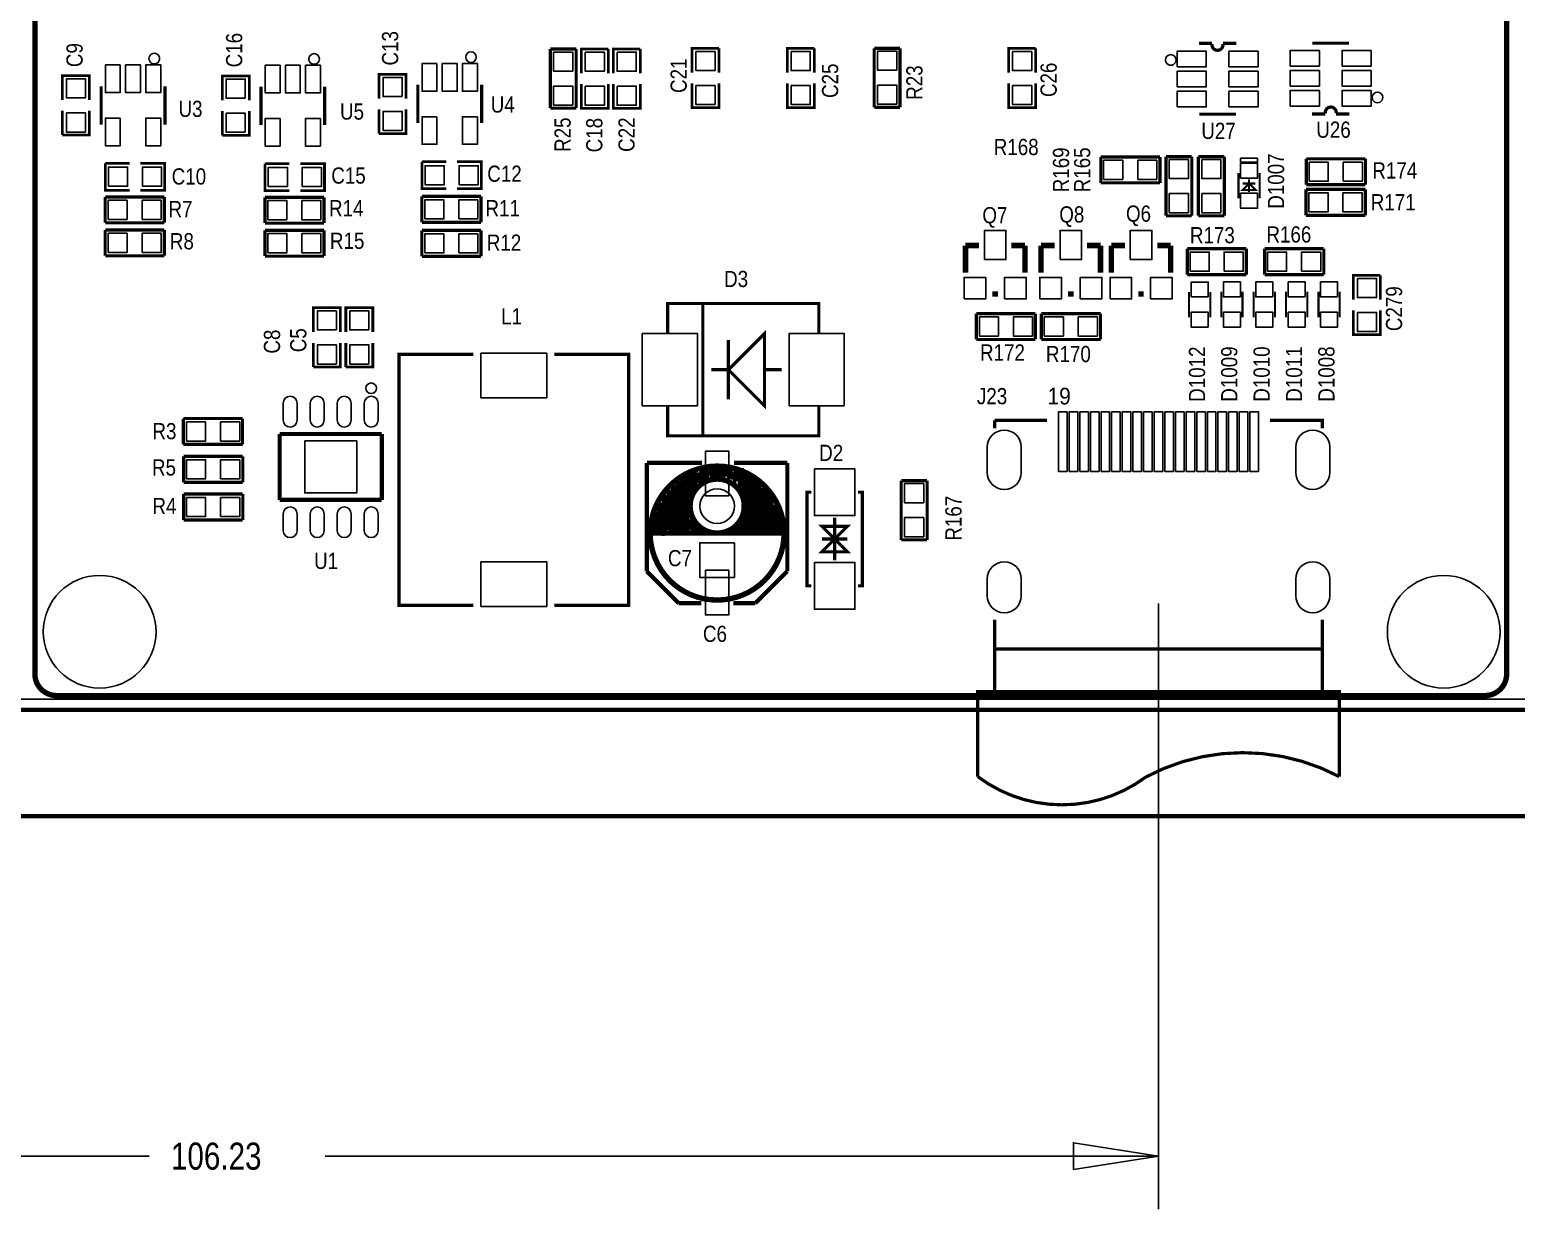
# Model space of a CAD drawing. Extents: x -25 to 204, y -24 to 158.
# Drawn here: x 53.2 to 123.1, y -23.5 to 32 of the extents above; entities that cross this region are included whole.
import ezdxf
from ezdxf.enums import TextEntityAlignment as Align

# ---------------------------------------------------------------- set-up
doc = ezdxf.new("R2010")
doc.units = 0
for name, color, linetype in [('BG_DESIGN_OUTLINE', 85, 'CONTINUOUS'), ('BG_DIMENSION', 2, 'CONTINUOUS'), ('BG_OUTLINE', 3, 'CONTINUOUS'), ('BG_SILKSCREEN_TOP', 7, 'CONTINUOUS'), ('PG_SILKSCREEN_TOP', 254, 'CONTINUOUS'), ('PIN_SOLDERMASK_TOP', 92, 'CONTINUOUS'), ('RD_SILKSCREEN_TOP', 7, 'CONTINUOUS'), ('RKI_ALL', 43, 'CONTINUOUS')]:
    doc.layers.add(name, color=color, linetype=linetype)

msp = doc.modelspace()

# ---------------------------------------------------------------- linework, layer by layer
at = {"layer": 'BG_DESIGN_OUTLINE'}
msp.add_lwpolyline([(0.007595, 117.940607), (0.007595, 2.004593, 0.414214), (2.039595, -0.027407), (173.975497, -0.027407, 0.414218), (176.007497, 2.004593), (176.007497, 117.940607, 0.414214), (173.975497, 119.972607), (2.039595, 119.972607, 0.414209)], format="xyb", close=True, dxfattribs=at)
at = {"layer": 'BG_DIMENSION'}
for points in [[(106.237989, 4.977105), (106.237989, -23.511205)], [(102.237997, -21.635999), (106.237989, -21.011109), (102.237997, -20.386192), (102.237997, -21.635999)], [(58.774889, -21.011109), (0.005994, -21.011109)], [(67.055289, -21.011109), (106.237989, -21.011109)]]:
    msp.add_lwpolyline(points, dxfattribs=at)
at = {"layer": 'BG_OUTLINE', "const_width": 0.2032}
for points in [[(0.007595, 117.940607), (0.007595, 2.004593, 0.414214), (2.039595, -0.027407), (173.975497, -0.027407, 0.414218), (176.007497, 2.004593), (176.007497, 117.940607, 0.414214), (173.975497, 119.972607), (2.039595, 119.972607, 0.414209), (0.007595, 117.940607)], [(176.007497, -1.527404), (176.007497, -4.011397, -0.414214), (174.991497, -5.027397), (1.023595, -5.027397, -0.414214), (0.007595, -4.011397), (0.007595, -1.527404)]]:
    msp.add_lwpolyline(points, format="xyb", dxfattribs=at)
at = {"layer": 'BG_SILKSCREEN_TOP', "const_width": 0.254}
msp.add_lwpolyline([(121.607605, 118.898899, -0.370521), (122.607603, 117.898901), (122.607603, 1.664995, -0.414214), (121.591603, 0.648995), (54.423589, 0.648995, -0.414223), (53.407589, 1.664995), (53.407589, 76.696087)], format="xyb", dxfattribs=at)
msp.add_lwpolyline([(53.407589, 9.538995), (53.407589, 2.680995)], dxfattribs=at)
at = {"layer": 'PG_SILKSCREEN_TOP'}
for points in [[(59.272703, 30.606594, 1), (58.772734, 30.606602, 1)], [(66.785592, 30.591582, 1), (66.285622, 30.591591, 1)], [(74.162996, 30.67558, 1), (73.663027, 30.675589, 1)], [(107.063997, 30.545405, 1), (106.564015, 30.545409, 1)], [(116.785593, 28.780892, 1), (116.285628, 28.780889, 1)], [(69.467578, 15.102586, 1), (68.967612, 15.102601, 1)]]:
    msp.add_lwpolyline(points, format="xyb", close=True, dxfattribs=at)
for points, const_width in [([(77.638707, 28.276804), (77.638707, 31.058104)], 0.1524), ([(77.638707, 31.058104), (78.857907, 31.058104)], 0.1524), ([(78.857907, 31.058104), (78.857907, 28.276804)], 0.1524), ([(79.102712, 29.915104), (79.102712, 31.058104), (80.372712, 31.058104)], 0.127), ([(80.372712, 31.058104), (80.372712, 29.915104)], 0.127), ([(80.598797, 29.915104), (80.598797, 31.058104), (81.868797, 31.058104)], 0.127), ([(81.868797, 31.058104), (81.868797, 29.915104)], 0.127), ([(84.302295, 29.944593), (84.302295, 31.087593), (85.572295, 31.087593)], 0.127), ([(85.572295, 31.087593), (85.572295, 29.944593)], 0.127), ([(88.780595, 29.944593), (88.780595, 31.087593), (90.050595, 31.087593)], 0.127), ([(90.050595, 31.087593), (90.050595, 29.944593)], 0.127), ([(92.869995, 28.312897), (92.869995, 31.094197)], 0.1524), ([(92.869995, 31.094197), (94.089195, 31.094197)], 0.1524), ([(94.089195, 31.094197), (94.089195, 28.312897)], 0.1524), ([(99.194595, 29.944593), (99.194595, 31.087593), (100.464595, 31.087593)], 0.127), ([(100.464595, 31.087593), (100.464595, 29.944593)], 0.127), ([(108.137706, 31.321807), (108.760006, 31.321807)], 0.1524), ([(109.268006, 31.321807), (109.890306, 31.321807)], 0.1524), ([(115.199211, 31.331891), (113.472011, 31.331891)], 0.1524), ([(54.70271, 28.658795), (54.70271, 29.801795), (55.97271, 29.801795), (55.97271, 28.658795)], 0.127), ([(56.522722, 27.5066), (56.522722, 29.306596)], 0.150012), ([(59.522716, 29.306596), (59.522716, 27.5066)], 0.150012), ([(62.215497, 28.643809), (62.215497, 29.786809), (63.485497, 29.786809), (63.485497, 28.643809)], 0.127), ([(64.03561, 27.491588), (64.03561, 29.291585)], 0.150012), ([(67.035604, 29.291585), (67.035604, 27.491588)], 0.150012), ([(69.593003, 28.727908), (69.593003, 29.870908), (70.863003, 29.870908), (70.863003, 28.727908)], 0.127), ([(71.413014, 27.575586), (71.413014, 29.375583)], 0.150012), ([(74.413008, 29.375583), (74.413008, 27.575586)], 0.150012), ([(80.372712, 29.407104), (80.372712, 28.264104), (79.102712, 28.264104), (79.102712, 29.407104)], 0.127), ([(81.868797, 29.407104), (81.868797, 28.264104), (80.598797, 28.264104), (80.598797, 29.407104)], 0.127), ([(85.572295, 29.436593), (85.572295, 28.293593), (84.302295, 28.293593), (84.302295, 29.436593)], 0.127), ([(90.050595, 29.436593), (90.050595, 28.293593), (88.780595, 28.293593), (88.780595, 29.436593)], 0.127), ([(100.464595, 29.436593), (100.464595, 28.293593), (99.194595, 28.293593), (99.194595, 29.436593)], 0.127), ([(55.97271, 28.150795), (55.97271, 27.007795), (54.70271, 27.007795)], 0.127), ([(54.70271, 27.007795), (54.70271, 28.150795)], 0.127), ([(63.485497, 28.135809), (63.485497, 26.992809), (62.215497, 26.992809)], 0.127), ([(62.215497, 26.992809), (62.215497, 28.135809)], 0.127), ([(70.863003, 28.219908), (70.863003, 27.076908), (69.593003, 27.076908)], 0.127), ([(69.593003, 27.076908), (69.593003, 28.219908)], 0.127), ([(78.857907, 28.276804), (77.638707, 28.276804)], 0.1524), ([(94.089195, 28.312897), (92.869995, 28.312897)], 0.1524), ([(108.150406, 27.994407), (109.877606, 27.994407)], 0.1524), ([(114.081611, 28.004491), (113.459311, 28.004491)], 0.1524), ([(115.211911, 28.004491), (114.589611, 28.004491)], 0.1524), ([(103.525295, 25.982193), (106.306595, 25.982193)], 0.1524), ([(103.525295, 24.762993), (103.525295, 25.982193)], 0.1524), ([(106.306595, 25.982193), (106.306595, 24.762993)], 0.1524), ([(106.585995, 23.213593), (106.585995, 25.994893)], 0.1524), ([(106.585995, 25.994893), (107.805195, 25.994893)], 0.1524), ([(107.805195, 25.994893), (107.805195, 23.213593)], 0.1524), ([(108.109995, 23.213593), (108.109995, 25.994893)], 0.1524), ([(108.109995, 25.994893), (109.329195, 25.994893)], 0.1524), ([(109.329195, 25.994893), (109.329195, 23.213593)], 0.1524), ([(113.188699, 25.894309), (115.969999, 25.894309)], 0.1524), ([(113.188699, 24.675109), (113.188699, 25.894309)], 0.1524), ([(115.969999, 25.894309), (115.969999, 24.675109)], 0.1524), ([(57.861708, 24.416309), (56.718708, 24.416309), (56.718708, 25.686309)], 0.127), ([(56.718708, 25.686309), (57.861708, 25.686309)], 0.127), ([(58.369708, 25.686309), (59.512708, 25.686309), (59.512708, 24.416309), (58.369708, 24.416309)], 0.127), ([(65.374495, 24.401297), (64.231495, 24.401297), (64.231495, 25.671297)], 0.127), ([(64.231495, 25.671297), (65.374495, 25.671297)], 0.127), ([(65.882495, 25.671297), (67.025495, 25.671297), (67.025495, 24.401297), (65.882495, 24.401297)], 0.127), ([(72.752001, 24.485295), (71.609001, 24.485295), (71.609001, 25.755295)], 0.127), ([(71.609001, 25.755295), (72.752001, 25.755295)], 0.127), ([(73.260001, 25.755295), (74.403001, 25.755295), (74.403001, 24.485295), (73.260001, 24.485295)], 0.127), ([(109.997596, 25.230582), (109.997596, 24.030584)], 0.1), ([(110.997594, 25.230582), (110.997594, 24.030584)], 0.1), ([(106.306595, 24.762993), (103.525295, 24.762993)], 0.1524), ([(110.797594, 24.430584), (110.497595, 24.730583), (110.197595, 24.430584), (110.797594, 24.430584)], 0.1), ([(110.797594, 24.730583), (110.197595, 24.730583)], 0.1), ([(110.497595, 24.930583), (110.497595, 24.330584)], 0.1), ([(113.177295, 24.458193), (115.958595, 24.458193)], 0.1524), ([(113.177295, 23.238993), (113.177295, 24.458193)], 0.1524), ([(115.969999, 24.675109), (113.188699, 24.675109)], 0.1524), ([(115.958595, 24.458193), (115.958595, 23.238993)], 0.1524), ([(56.712104, 24.102593), (59.493404, 24.102593)], 0.1524), ([(56.712104, 22.883393), (56.712104, 24.102593)], 0.1524), ([(59.493404, 24.102593), (59.493404, 22.883393)], 0.1524), ([(64.224891, 24.087607), (67.006191, 24.087607)], 0.1524), ([(64.224891, 22.868407), (64.224891, 24.087607)], 0.1524), ([(67.006191, 24.087607), (67.006191, 22.868407)], 0.1524), ([(71.602295, 24.124209), (74.383595, 24.124209)], 0.1524), ([(71.602295, 22.905009), (71.602295, 24.124209)], 0.1524), ([(74.383595, 24.124209), (74.383595, 22.905009)], 0.1524), ([(107.805195, 23.213593), (106.585995, 23.213593)], 0.1524), ([(109.329195, 23.213593), (108.109995, 23.213593)], 0.1524), ([(115.958595, 23.238993), (113.177295, 23.238993)], 0.1524), ([(59.493404, 22.883393), (56.712104, 22.883393)], 0.1524), ([(56.712104, 22.550399), (59.493404, 22.550399)], 0.1524), ([(56.712104, 21.331199), (56.712104, 22.550399)], 0.1524), ([(59.493404, 22.550399), (59.493404, 21.331199)], 0.1524), ([(67.006191, 22.868407), (64.224891, 22.868407)], 0.1524), ([(64.224891, 22.535388), (67.006191, 22.535388)], 0.1524), ([(64.224891, 21.316188), (64.224891, 22.535388)], 0.1524), ([(67.006191, 22.535388), (67.006191, 21.316188)], 0.1524), ([(74.383595, 22.905009), (71.602295, 22.905009)], 0.1524), ([(71.602295, 22.524695), (74.383595, 22.524695)], 0.1524), ([(71.602295, 21.305495), (71.602295, 22.524695)], 0.1524), ([(74.383595, 22.524695), (74.383595, 21.305495)], 0.1524), ([(97.797595, 21.816593), (97.162595, 21.816593)], 0.254), ([(97.162595, 21.816593), (97.162595, 20.546593)], 0.254), ([(99.321595, 21.816593), (99.956595, 21.816593)], 0.254), ([(99.956595, 21.816593), (99.956595, 20.546593)], 0.254), ([(101.353595, 21.816593), (100.718595, 21.816593)], 0.254), ([(100.718595, 21.816593), (100.718595, 20.546593)], 0.254), ([(102.877595, 21.816593), (103.512595, 21.816593)], 0.254), ([(103.512595, 21.816593), (103.512595, 20.546593)], 0.254), ([(104.655595, 21.816593), (104.020595, 21.816593)], 0.254), ([(104.020595, 21.816593), (104.020595, 20.546593)], 0.254), ([(106.179595, 21.816593), (106.814595, 21.816593)], 0.254), ([(106.814595, 21.816593), (106.814595, 20.546593)], 0.254), ([(107.589295, 21.664193), (110.370595, 21.664193)], 0.1524), ([(107.589295, 20.444993), (107.589295, 21.664193)], 0.1524), ([(110.370595, 21.664193), (110.370595, 20.444993)], 0.1524), ([(111.230207, 21.664193), (114.011507, 21.664193)], 0.1524), ([(111.230207, 20.444993), (111.230207, 21.664193)], 0.1524), ([(114.011507, 21.664193), (114.011507, 20.444993)], 0.1524), ([(59.493404, 21.331199), (56.712104, 21.331199)], 0.1524), ([(67.006191, 21.316188), (64.224891, 21.316188)], 0.1524), ([(74.383595, 21.305495), (71.602295, 21.305495)], 0.1524), ([(110.370595, 20.444993), (107.589295, 20.444993)], 0.1524), ([(114.011507, 20.444993), (111.230207, 20.444993)], 0.1524), ([(115.403909, 19.274993), (115.403909, 20.417993), (116.673909, 20.417993)], 0.127), ([(116.673909, 20.417993), (116.673909, 19.274993)], 0.127), ([(98.432595, 19.530593), (98.686595, 19.530593)], 0.254), ([(101.988595, 19.530593), (102.242595, 19.530593)], 0.254), ([(105.290595, 19.530593), (105.544595, 19.530593)], 0.254), ([(107.675604, 18.436184), (107.675604, 19.636181)], 0.1), ([(108.675602, 18.436184), (108.675602, 19.636181)], 0.1), ([(109.18891, 18.440984), (109.18891, 19.640982)], 0.1), ([(110.188908, 18.440984), (110.188908, 19.640982)], 0.1), ([(110.71291, 18.440984), (110.71291, 19.640982)], 0.1), ([(111.712908, 18.440984), (111.712908, 19.640982)], 0.1), ([(112.23691, 18.440984), (112.23691, 19.640982)], 0.1), ([(113.236908, 18.440984), (113.236908, 19.640982)], 0.1), ([(113.76091, 18.440984), (113.76091, 19.640982)], 0.1), ([(114.760908, 18.440984), (114.760908, 19.640982)], 0.1), ([(66.503601, 17.747005), (66.503601, 18.890005), (67.773601, 18.890005), (67.773601, 17.747005)], 0.127), ([(68.027601, 17.747005), (68.027601, 18.890005), (69.297601, 18.890005), (69.297601, 17.747005)], 0.127), ([(83.160591, 17.691811), (83.160591, 19.086601), (90.270609, 19.086601), (90.270609, 17.713909)], 0.150012), ([(84.815604, 19.076594), (84.815604, 12.876606)], 0.150012), ([(97.670595, 17.396993), (97.670595, 18.616193)], 0.1524), ([(97.670595, 18.616193), (100.451895, 18.616193)], 0.1524), ([(100.451895, 18.616193), (100.451895, 17.396993)], 0.1524), ([(100.731295, 18.616193), (103.512595, 18.616193)], 0.1524), ([(100.731295, 17.396993), (100.731295, 18.616193)], 0.1524), ([(103.512595, 18.616193), (103.512595, 17.396993)], 0.1524), ([(116.673909, 18.766993), (116.673909, 17.623993), (115.403909, 17.623993), (115.403909, 18.766993)], 0.127), ([(87.715598, 14.276603), (86.015601, 15.9766), (87.715598, 17.676597), (87.715598, 14.276603)], 0.150012), ([(67.773601, 17.239005), (67.773601, 16.096005), (66.503601, 16.096005)], 0.127), ([(66.503601, 16.096005), (66.503601, 17.239005)], 0.127), ([(69.297601, 17.239005), (69.297601, 16.096005), (68.027601, 16.096005)], 0.127), ([(68.027601, 16.096005), (68.027601, 17.239005)], 0.127), ([(86.015601, 17.376597), (86.015601, 15.9766), (85.215603, 15.9766)], 0.150012), ([(100.451895, 17.396993), (97.670595, 17.396993)], 0.1524), ([(103.512595, 17.396993), (100.731295, 17.396993)], 0.1524), ([(74.027513, 16.695293), (70.52752, 16.695293), (70.52752, 4.895317), (74.027513, 4.895317)], 0.150012), ([(77.827505, 16.695293), (81.327498, 16.695293), (81.327498, 4.895317), (77.827505, 4.895317)], 0.150012), ([(86.015601, 14.576603), (86.015601, 15.9766)], 0.150012), ([(87.715598, 15.9766), (88.515596, 15.9766)], 0.150012), ([(83.160591, 14.261389), (83.160591, 12.866599), (90.270609, 12.866599), (90.270609, 14.239291)], 0.150012), ([(60.389999, 12.461011), (60.389999, 13.680211)], 0.1524), ([(60.389999, 13.680211), (63.171299, 13.680211)], 0.1524), ([(63.171299, 13.680211), (63.171299, 12.461011)], 0.1524), ([(98.535185, 13.594309), (100.988089, 13.594309)], 0.1524), ([(98.535185, 13.216585), (98.535185, 13.594309)], 0.1524), ([(111.48789, 13.594309), (113.940793, 13.594309), (113.940793, 13.216585)], 0.1524), ([(69.71759, 12.952501), (64.917599, 12.952501)], 0.199898), ([(64.917599, 12.952501), (64.917599, 9.852685)], 0.199898), ([(69.71759, 9.852685), (69.71759, 12.952501)], 0.199898), ([(63.171299, 12.461011), (60.389999, 12.461011)], 0.1524), ([(60.402699, 11.902211), (63.183999, 11.902211)], 0.1524), ([(60.402699, 10.683011), (60.402699, 11.902211)], 0.1524), ([(63.183999, 11.902211), (63.183999, 10.683011)], 0.1524), ([(82.184697, 11.59129), (82.184697, 6.491199)], 0.199898), ([(84.773491, 11.59129), (82.184697, 11.59129)], 0.199898), ([(84.306689, 10.185298), (84.276692, 10.185298), (84.276692, 11.105286)], 0.254), ([(84.552688, 10.522306), (84.527695, 10.522306), (84.527695, 11.145291)], 0.254), ([(84.7947, 10.663301), (84.769681, 10.663301), (84.769681, 11.241303)], 0.254), ([(84.99569, 10.768305), (84.99569, 11.271301)], 0.254), ([(85.154694, 10.841304), (85.234678, 10.841304), (85.234678, 11.331296)], 0.254), ([(85.874682, 10.821289), (85.8647, 10.821289), (85.8647, 11.311306)], 0.254), ([(86.084689, 10.711307), (86.074682, 10.711307), (86.074682, 11.281308)], 0.254), ([(86.234702, 10.671302), (86.264699, 10.671302), (86.264699, 11.201298)], 0.254), ([(88.784684, 11.59129), (86.272091, 11.59129)], 0.199898), ([(86.444684, 10.591292), (86.514686, 10.591292), (86.514686, 11.231296), (86.627691, 11.231296), (86.627691, 10.323297)], 0.254), ([(88.784684, 6.491199), (88.784684, 11.59129)], 0.199898), ([(63.183999, 10.683011), (60.402699, 10.683011)], 0.1524), ([(83.4247, 8.291297), (83.44469, 8.291297), (83.44469, 10.561295)], 0.254), ([(83.674687, 8.291297), (83.664679, 8.291297), (83.664679, 10.741304)], 0.254), ([(83.854696, 8.291297), (83.884694, 8.291297), (83.884694, 10.901299)], 0.254), ([(84.074686, 8.301304), (84.064678, 8.301304), (84.064678, 11.051286)], 0.254), ([(86.754691, 8.291297), (86.754691, 10.941304), (87.008691, 10.941304)], 0.254), ([(87.008691, 8.418297), (87.008691, 10.941304), (87.1347, 10.941304)], 0.254), ([(87.262691, 8.418297), (87.262691, 10.741304), (87.414684, 10.741304)], 0.254), ([(87.516691, 8.418297), (87.516691, 10.551287), (87.564697, 10.551287)], 0.254), ([(94.139995, 7.973593), (94.139995, 10.754893)], 0.1524), ([(94.139995, 10.754893), (95.359195, 10.754893)], 0.1524), ([(95.359195, 10.754893), (95.359195, 7.973593)], 0.1524), ([(60.402699, 10.124211), (63.183999, 10.124211)], 0.1524), ([(60.402699, 8.905011), (60.402699, 10.124211)], 0.1524), ([(63.183999, 10.124211), (63.183999, 8.905011)], 0.1524), ([(64.917599, 9.852685), (69.71759, 9.852685)], 0.199898), ([(82.784696, 8.321294), (82.784696, 9.721291)], 0.254), ([(83.024701, 8.281289), (83.004685, 8.281289), (83.004685, 10.091293)], 0.254), ([(83.2247, 8.311286), (83.234682, 8.311286), (83.234682, 10.331298)], 0.254), ([(87.770691, 8.291297), (87.770691, 10.351287), (87.824691, 10.351287)], 0.254), ([(88.024691, 8.311286), (88.024691, 10.141306)], 0.254), ([(89.910996, 10.212705), (89.710997, 10.212705), (89.710997, 5.812714), (89.910996, 5.812714)], 0.150012), ([(92.110992, 10.212705), (92.310991, 10.212705), (92.310991, 5.812714), (92.110992, 5.812714)], 0.150012), ([(82.354699, 8.291297), (82.584696, 8.291297), (82.584696, 9.291295)], 0.254), ([(88.22469, 8.291297), (88.274703, 8.291297), (88.274703, 9.621291)], 0.254), ([(88.434697, 9.061298), (88.274703, 9.061298), (88.274703, 8.291297), (88.434697, 8.291297), (88.434697, 9.061298)], 0.254), ([(91.010994, 9.012707), (91.010994, 7.012711)], 0.150012), ([(63.183999, 8.905011), (60.402699, 8.905011)], 0.1524), ([(82.354699, 8.291297), (88.634697, 8.291297)], 0.254), ([(84.241691, 8.324291), (84.246695, 8.324291), (84.246695, 8.943289)], 0.254), ([(84.468691, 8.418297), (84.468691, 8.799297)], 0.254), ([(84.595691, 8.418297), (84.595691, 8.545297)], 0.254), ([(86.246691, 8.291297), (86.246691, 8.545297)], 0.254), ([(86.500691, 8.291297), (86.500691, 8.799297)], 0.254), ([(91.010994, 8.012709), (90.410995, 8.612708), (91.610993, 8.612708), (91.010994, 8.012709), (91.610993, 7.412711), (90.410995, 7.412711), (91.010994, 8.012709)], 0.150012), ([(90.410995, 8.012709), (91.610993, 8.012709)], 0.150012), ([(95.359195, 7.973593), (94.139995, 7.973593)], 0.1524), ([(82.184697, 6.491199), (83.684593, 4.991303)], 0.199898), ([(87.284789, 4.991303), (88.784684, 6.491199)], 0.199898), ([(83.684593, 4.991303), (84.748091, 4.991303)], 0.199898), ([(86.246691, 4.991303), (87.284789, 4.991303)], 0.199898), ([(113.940793, 4.216603), (113.940793, 0.838886), (98.535185, 0.838886), (98.535185, 4.216603)], 0.1524), ([(98.535185, 0.838886), (98.535185, 2.838907), (113.940793, 2.838907), (113.940793, 0.838886)], 0.150012), ([(97.737981, -3.161106), (97.737981, 0.838886), (114.737998, 0.838886), (114.737998, -3.161106)], 0.150012)]:
    msp.add_lwpolyline(points, dxfattribs=dict(at, const_width=const_width))
for points, const_width in [([(108.760006, 31.296407, 0.467921), (109.008697, 30.998516, 0.455286), (109.268006, 31.296407), (109.262697, 31.303316)], 0.1524), ([(114.589611, 28.029891, 0.467921), (114.340919, 28.327782, 0.455286), (114.081611, 28.029891), (114.086919, 28.022982)], 0.1524), ([(88.634697, 8.291297, 1), (82.334684, 8.291297, 1), (88.634697, 8.291297)], 0.254), ([(85.484691, 8.291297, 1.00521), (85.484691, 10.831297), (85.484691, 11.371301), (85.654693, 11.371301), (85.654693, 10.881309)], 0.254), ([(85.484691, 10.831297, 1), (85.484691, 8.291297)], 0.254), ([(105.63799, -3.183407, -0.249814), (114.737998, -3.161106)], 0.150012), ([(97.737981, -3.161106, 0.33328), (105.63799, -3.183407)], 0.150012)]:
    msp.add_lwpolyline(points, format="xyb", dxfattribs=dict(at, const_width=const_width))
msp.add_lwpolyline([(110.897594, 25.930581), (110.097595, 25.930581), (110.097595, 25.730581), (110.897594, 25.730581)], close=True, dxfattribs=at)
at = {"layer": 'PIN_SOLDERMASK_TOP'}
for points in [[(78.698255, 30.011256), (77.798358, 30.011256), (77.798358, 30.911152), (78.698255, 30.911152)], [(79.287764, 30.911152), (80.18766, 30.911152), (80.18766, 30.011256), (79.287764, 30.011256)], [(80.783849, 30.911152), (81.683746, 30.911152), (81.683746, 30.011256), (80.783849, 30.011256)], [(84.487347, 30.940642), (85.387243, 30.940642), (85.387243, 30.040745), (84.487347, 30.040745)], [(88.965646, 30.940642), (89.865543, 30.940642), (89.865543, 30.040745), (88.965646, 30.040745)], [(93.029646, 30.959946), (93.929543, 30.959946), (93.929543, 30.060049), (93.029646, 30.060049)], [(99.379646, 30.940642), (100.279543, 30.940642), (100.279543, 30.040745), (99.379646, 30.040745)], [(107.109006, 30.216907), (107.109006, 30.953507), (108.480606, 30.953507), (108.480606, 30.216907)], [(109.547406, 30.216907), (109.547406, 30.953507), (110.919006, 30.953507), (110.919006, 30.216907)], [(113.802211, 30.988991), (113.802211, 30.252391), (112.430611, 30.252391), (112.430611, 30.988991)], [(116.240611, 30.988991), (116.240611, 30.252391), (114.869011, 30.252391), (114.869011, 30.988991)], [(57.423202, 30.306861), (57.423202, 29.006356), (56.722213, 29.006356), (56.722213, 30.306861)], [(58.373213, 30.306861), (58.373213, 29.006356), (57.672224, 29.006356), (57.672224, 30.306861)], [(59.323224, 30.306861), (59.323224, 29.006356), (58.622235, 29.006356), (58.622235, 30.306861)], [(64.936091, 30.291849), (64.936091, 28.991344), (64.235101, 28.991344), (64.235101, 30.291849)], [(65.886101, 30.291849), (65.886101, 28.991344), (65.185112, 28.991344), (65.185112, 30.291849)], [(66.836112, 30.291849), (66.836112, 28.991344), (66.135123, 28.991344), (66.135123, 30.291849)], [(72.313495, 30.375847), (72.313495, 29.075342), (71.612506, 29.075342), (71.612506, 30.375847)], [(73.263506, 30.375847), (73.263506, 29.075342), (72.562517, 29.075342), (72.562517, 30.375847)], [(74.213517, 30.375847), (74.213517, 29.075342), (73.512528, 29.075342), (73.512528, 30.375847)], [(55.787658, 28.754946), (54.887762, 28.754946), (54.887762, 29.654843), (55.787658, 29.654843)], [(63.300445, 28.73996), (62.400548, 28.73996), (62.400548, 29.639857), (63.300445, 29.639857)], [(70.677951, 28.82406), (69.778054, 28.82406), (69.778054, 29.723956), (70.677951, 29.723956)], [(93.029646, 29.359746), (93.929543, 29.359746), (93.929543, 28.459849), (93.029646, 28.459849)], [(107.109006, 29.277107), (107.109006, 30.013707), (108.480606, 30.013707), (108.480606, 29.277107)], [(109.547406, 29.277107), (109.547406, 30.013707), (110.919006, 30.013707), (110.919006, 29.277107)], [(113.802211, 30.049191), (113.802211, 29.312591), (112.430611, 29.312591), (112.430611, 30.049191)], [(116.240611, 30.049191), (116.240611, 29.312591), (114.869011, 29.312591), (114.869011, 30.049191)], [(78.698255, 28.411056), (77.798358, 28.411056), (77.798358, 29.310952), (78.698255, 29.310952)], [(79.287764, 29.310952), (80.18766, 29.310952), (80.18766, 28.411056), (79.287764, 28.411056)], [(80.783849, 29.310952), (81.683746, 29.310952), (81.683746, 28.411056), (80.783849, 28.411056)], [(84.487347, 29.340442), (85.387243, 29.340442), (85.387243, 28.440545), (84.487347, 28.440545)], [(88.965646, 29.340442), (89.865543, 29.340442), (89.865543, 28.440545), (88.965646, 28.440545)], [(99.379646, 29.340442), (100.279543, 29.340442), (100.279543, 28.440545), (99.379646, 28.440545)], [(107.109006, 28.337307), (107.109006, 29.073907), (108.480606, 29.073907), (108.480606, 28.337307)], [(109.547406, 28.337307), (109.547406, 29.073907), (110.919006, 29.073907), (110.919006, 28.337307)], [(113.802211, 29.109391), (113.802211, 28.372791), (112.430611, 28.372791), (112.430611, 29.109391)], [(116.240611, 29.109391), (116.240611, 28.372791), (114.869011, 28.372791), (114.869011, 29.109391)], [(55.787658, 27.154746), (54.887762, 27.154746), (54.887762, 28.054643), (55.787658, 28.054643)], [(63.300445, 27.13976), (62.400548, 27.13976), (62.400548, 28.039657), (63.300445, 28.039657)], [(70.677951, 27.22386), (69.778054, 27.22386), (69.778054, 28.123756), (70.677951, 28.123756)], [(57.423202, 27.80684), (57.423202, 26.506335), (56.722213, 26.506335), (56.722213, 27.80684)], [(59.323224, 27.80684), (59.323224, 26.506335), (58.622235, 26.506335), (58.622235, 27.80684)], [(64.936091, 27.791829), (64.936091, 26.491324), (64.235101, 26.491324), (64.235101, 27.791829)], [(66.836112, 27.791829), (66.836112, 26.491324), (66.135123, 26.491324), (66.135123, 27.791829)], [(72.313495, 27.875827), (72.313495, 26.575322), (71.612506, 26.575322), (71.612506, 27.875827)], [(74.213517, 27.875827), (74.213517, 26.575322), (73.512528, 26.575322), (73.512528, 27.875827)], [(56.865647, 24.601348), (56.865647, 25.501244), (57.765544, 25.501244), (57.765544, 24.601348)], [(58.465847, 24.601348), (58.465847, 25.501244), (59.365744, 25.501244), (59.365744, 24.601348)], [(64.378434, 24.586336), (64.378434, 25.486233), (65.27833, 25.486233), (65.27833, 24.586336)], [(65.978634, 24.586336), (65.978634, 25.486233), (66.87853, 25.486233), (66.87853, 24.586336)], [(71.75594, 24.670334), (71.75594, 25.570231), (72.655836, 25.570231), (72.655836, 24.670334)], [(73.35614, 24.670334), (73.35614, 25.570231), (74.256036, 25.570231), (74.256036, 24.670334)], [(103.659534, 24.922632), (103.659534, 25.822529), (104.55943, 25.822529), (104.55943, 24.922632)], [(105.259734, 24.922632), (105.259734, 25.822529), (106.15963, 25.822529), (106.15963, 24.922632)], [(106.745646, 25.860642), (107.645543, 25.860642), (107.645543, 24.960745), (106.745646, 24.960745)], [(108.269646, 25.860642), (109.169543, 25.860642), (109.169543, 24.960745), (108.269646, 24.960745)], [(110.097595, 25.690589), (110.897594, 25.690589), (110.897594, 24.99059), (110.097595, 24.99059)], [(113.322938, 24.834748), (113.322938, 25.734645), (114.222835, 25.734645), (114.222835, 24.834748)], [(114.923138, 24.834748), (114.923138, 25.734645), (115.823035, 25.734645), (115.823035, 24.834748)], [(56.846343, 23.043032), (56.846343, 23.942929), (57.74624, 23.942929), (57.74624, 23.043032)], [(58.446543, 23.043032), (58.446543, 23.942929), (59.34644, 23.942929), (59.34644, 23.043032)], [(64.35913, 23.028046), (64.35913, 23.927943), (65.259026, 23.927943), (65.259026, 23.028046)], [(65.95933, 23.028046), (65.95933, 23.927943), (66.859226, 23.927943), (66.859226, 23.028046)], [(71.736534, 23.064648), (71.736534, 23.964544), (72.636431, 23.964544), (72.636431, 23.064648)], [(73.336734, 23.064648), (73.336734, 23.964544), (74.236631, 23.964544), (74.236631, 23.064648)], [(106.745646, 24.260442), (107.645543, 24.260442), (107.645543, 23.360545), (106.745646, 23.360545)], [(108.269646, 24.260442), (109.169543, 24.260442), (109.169543, 23.360545), (108.269646, 23.360545)], [(110.097595, 24.270576), (110.897594, 24.270576), (110.897594, 23.570578), (110.097595, 23.570578)], [(113.311534, 23.398632), (113.311534, 24.298529), (114.21143, 24.298529), (114.21143, 23.398632)], [(114.911734, 23.398632), (114.911734, 24.298529), (115.81163, 24.298529), (115.81163, 23.398632)], [(56.846343, 21.490838), (56.846343, 22.390735), (57.74624, 22.390735), (57.74624, 21.490838)], [(58.446543, 21.490838), (58.446543, 22.390735), (59.34644, 22.390735), (59.34644, 21.490838)], [(64.35913, 21.475827), (64.35913, 22.375724), (65.259026, 22.375724), (65.259026, 21.475827)], [(65.95933, 21.475827), (65.95933, 22.375724), (66.859226, 22.375724), (66.859226, 21.475827)], [(98.052331, 21.15693), (98.052331, 22.527031), (99.066833, 22.527031), (99.066833, 21.15693)], [(101.608331, 21.15693), (101.608331, 22.527031), (102.622833, 22.527031), (102.622833, 21.15693)], [(104.910331, 21.15693), (104.910331, 22.527031), (105.924833, 22.527031), (105.924833, 21.15693)], [(71.736534, 21.465134), (71.736534, 22.36503), (72.636431, 22.36503), (72.636431, 21.465134)], [(73.336734, 21.465134), (73.336734, 22.36503), (74.236631, 22.36503), (74.236631, 21.465134)], [(107.723534, 20.604632), (107.723534, 21.504529), (108.62343, 21.504529), (108.62343, 20.604632)], [(109.323734, 20.604632), (109.323734, 21.504529), (110.22363, 21.504529), (110.22363, 20.604632)], [(111.364446, 20.604632), (111.364446, 21.504529), (112.264342, 21.504529), (112.264342, 20.604632)], [(112.964646, 20.604632), (112.964646, 21.504529), (113.864542, 21.504529), (113.864542, 20.604632)], [(97.099831, 19.30273), (97.099831, 20.317231), (98.114333, 20.317231), (98.114333, 19.30273)], [(99.004831, 19.30273), (99.004831, 20.317231), (100.019333, 20.317231), (100.019333, 19.30273)], [(100.655831, 19.30273), (100.655831, 20.317231), (101.670333, 20.317231), (101.670333, 19.30273)], [(102.560831, 19.30273), (102.560831, 20.317231), (103.575333, 20.317231), (103.575333, 19.30273)], [(103.957831, 19.30273), (103.957831, 20.317231), (104.972333, 20.317231), (104.972333, 19.30273)], [(105.862831, 19.30273), (105.862831, 20.317231), (106.877333, 20.317231), (106.877333, 19.30273)], [(115.588961, 20.271041), (116.488858, 20.271041), (116.488858, 19.371145), (115.588961, 19.371145)], [(108.575602, 19.396189), (107.775604, 19.396189), (107.775604, 20.096188), (108.575602, 20.096188)], [(110.088909, 19.40099), (109.28891, 19.40099), (109.28891, 20.100988), (110.088909, 20.100988)], [(111.612909, 19.40099), (110.81291, 19.40099), (110.81291, 20.100988), (111.612909, 20.100988)], [(113.136909, 19.40099), (112.33691, 19.40099), (112.33691, 20.100988), (113.136909, 20.100988)], [(114.660909, 19.40099), (113.86091, 19.40099), (113.86091, 20.100988), (114.660909, 20.100988)], [(67.588549, 17.843157), (66.688652, 17.843157), (66.688652, 18.743054), (67.588549, 18.743054)], [(69.112549, 17.843157), (68.212652, 17.843157), (68.212652, 18.743054), (69.112549, 18.743054)], [(98.717443, 18.456542), (98.717443, 17.556645), (97.817546, 17.556645), (97.817546, 18.456542)], [(100.317643, 18.456542), (100.317643, 17.556645), (99.417746, 17.556645), (99.417746, 18.456542)], [(100.865534, 17.556632), (100.865534, 18.456529), (101.76543, 18.456529), (101.76543, 17.556632)], [(102.465734, 17.556632), (102.465734, 18.456529), (103.36563, 18.456529), (103.36563, 17.556632)], [(108.575602, 17.976177), (107.775604, 17.976177), (107.775604, 18.676175), (108.575602, 18.676175)], [(110.088909, 17.980978), (109.28891, 17.980978), (109.28891, 18.680976), (110.088909, 18.680976)], [(111.612909, 17.980978), (110.81291, 17.980978), (110.81291, 18.680976), (111.612909, 18.680976)], [(113.136909, 17.980978), (112.33691, 17.980978), (112.33691, 18.680976), (113.136909, 18.680976)], [(114.660909, 17.980978), (113.86091, 17.980978), (113.86091, 18.680976), (114.660909, 18.680976)], [(115.588961, 18.670841), (116.488858, 18.670841), (116.488858, 17.770945), (115.588961, 17.770945)], [(84.565592, 14.276603), (81.965597, 14.276603), (81.965597, 17.676597), (84.565592, 17.676597)], [(91.465603, 14.276603), (88.865608, 14.276603), (88.865608, 17.676597), (91.465603, 17.676597)], [(67.588549, 16.242957), (66.688652, 16.242957), (66.688652, 17.142854), (67.588549, 17.142854)], [(69.112549, 16.242957), (68.212652, 16.242957), (68.212652, 17.142854), (69.112549, 17.142854)], [(74.377512, 16.745293), (77.477506, 16.745293), (77.477506, 14.645297), (74.377512, 14.645297)], [(101.534697, 11.194491), (101.534697, 13.988491), (101.941097, 13.988491), (101.941097, 11.194491)], [(102.034797, 11.194491), (102.034797, 13.988491), (102.441197, 13.988491), (102.441197, 11.194491)], [(102.534695, 11.194491), (102.534695, 13.988491), (102.941095, 13.988491), (102.941095, 11.194491)], [(103.034795, 11.194491), (103.034795, 13.988491), (103.441195, 13.988491), (103.441195, 11.194491)], [(103.534693, 11.194491), (103.534693, 13.988491), (103.941093, 13.988491), (103.941093, 11.194491)], [(104.034793, 11.194491), (104.034793, 13.988491), (104.441193, 13.988491), (104.441193, 11.194491)], [(104.534691, 11.194491), (104.534691, 13.988491), (104.941091, 13.988491), (104.941091, 11.194491)], [(105.034791, 11.194491), (105.034791, 13.988491), (105.441191, 13.988491), (105.441191, 11.194491)], [(105.534689, 11.194491), (105.534689, 13.988491), (105.941089, 13.988491), (105.941089, 11.194491)], [(106.034789, 11.194491), (106.034789, 13.988491), (106.441189, 13.988491), (106.441189, 11.194491)], [(106.53489, 11.194491), (106.53489, 13.988491), (106.94129, 13.988491), (106.94129, 11.194491)], [(107.034787, 11.194491), (107.034787, 13.988491), (107.441187, 13.988491), (107.441187, 11.194491)], [(107.534888, 11.194491), (107.534888, 13.988491), (107.941288, 13.988491), (107.941288, 11.194491)], [(108.034785, 11.194491), (108.034785, 13.988491), (108.441185, 13.988491), (108.441185, 11.194491)], [(108.534886, 11.194491), (108.534886, 13.988491), (108.941286, 13.988491), (108.941286, 11.194491)], [(109.034783, 11.194491), (109.034783, 13.988491), (109.441183, 13.988491), (109.441183, 11.194491)], [(109.534884, 11.194491), (109.534884, 13.988491), (109.941284, 13.988491), (109.941284, 11.194491)], [(110.034781, 11.194491), (110.034781, 13.988491), (110.441181, 13.988491), (110.441181, 11.194491)], [(110.534882, 11.194491), (110.534882, 13.988491), (110.941282, 13.988491), (110.941282, 11.194491)], [(61.436847, 13.52056), (61.436847, 12.620663), (60.53695, 12.620663), (60.53695, 13.52056)], [(63.037047, 13.52056), (63.037047, 12.620663), (62.13715, 12.620663), (62.13715, 13.52056)], [(66.09254, 12.627648), (68.542649, 12.627648), (68.542649, 10.177539), (66.09254, 10.177539)], [(86.03549, 12.142191), (86.03549, 10.040595), (84.933892, 10.040595), (84.933892, 12.142191)], [(60.536938, 10.84265), (60.536938, 11.742547), (61.436834, 11.742547), (61.436834, 10.84265)], [(62.137138, 10.84265), (62.137138, 11.742547), (63.037034, 11.742547), (63.037034, 10.84265)], [(90.060996, 11.312703), (91.960992, 11.312703), (91.960992, 9.112707), (90.060996, 9.112707)], [(94.299646, 10.620642), (95.199543, 10.620642), (95.199543, 9.720745), (94.299646, 9.720745)], [(60.536938, 9.06465), (60.536938, 9.964547), (61.436834, 9.964547), (61.436834, 9.06465)], [(62.137138, 9.06465), (62.137138, 9.964547), (63.037034, 9.964547), (63.037034, 9.06465)], [(94.299646, 9.020442), (95.199543, 9.020442), (95.199543, 8.120545), (94.299646, 8.120545)], [(86.297491, 7.834097), (86.297491, 6.208497), (84.671891, 6.208497), (84.671891, 7.834097)], [(74.377512, 6.945313), (77.477506, 6.945313), (77.477506, 4.845317), (74.377512, 4.845317)], [(86.03549, 6.541999), (86.03549, 4.440403), (84.933892, 4.440403), (84.933892, 6.541999)], [(90.060996, 6.912712), (91.960992, 6.912712), (91.960992, 4.712716), (90.060996, 4.712716)]]:
    msp.add_lwpolyline(points, close=True, dxfattribs=at)
for points in [[(65.087589, 13.602437), (65.087589, 14.402537, -1), (65.7376, 14.402537), (65.7376, 13.602437, -1)], [(66.357589, 13.602437), (66.357589, 14.402537, -1), (67.0076, 14.402537), (67.0076, 13.602437, -1)], [(67.627589, 13.602437), (67.627589, 14.402537, -1), (68.2776, 14.402537), (68.2776, 13.602437, -1)], [(68.897589, 13.602437), (68.897589, 14.402537, -1), (69.5476, 14.402537), (69.5476, 13.602437, -1)], [(99.788193, 12.338507), (99.788193, 11.144707, -1), (98.187993, 11.144707), (98.187993, 12.338507, -1)], [(114.287986, 12.338507), (114.287986, 11.144707, -1), (112.687786, 11.144707), (112.687786, 12.338507, -1)], [(65.087589, 8.40265), (65.087589, 9.20275, -1), (65.7376, 9.20275), (65.7376, 8.40265, -1)], [(66.357589, 8.40265), (66.357589, 9.20275, -1), (67.0076, 9.20275), (67.0076, 8.40265, -1)], [(67.627589, 8.40265), (67.627589, 9.20275, -1), (68.2776, 9.20275), (68.2776, 8.40265, -1)], [(68.897589, 8.40265), (68.897589, 9.20275, -1), (69.5476, 9.20275), (69.5476, 8.40265, -1)], [(99.788193, 6.135294), (99.788193, 5.347894, -1), (98.187993, 5.347894), (98.187993, 6.135294, -1)], [(114.287986, 6.135294), (114.287986, 5.347894, -1), (112.687786, 5.347894), (112.687786, 6.135294, -1)]]:
    msp.add_lwpolyline(points, format="xyb", close=True, dxfattribs=at)
for centre, radius in [((85.484691, 9.561297), 0.8128), ((56.452795, 3.650209), 2.649995), ((119.647995, 3.650209), 2.649995)]:
    msp.add_circle(centre, radius, dxfattribs=at)
at = {"layer": 'RKI_ALL'}
msp.add_lwpolyline([(0.515595, 2.004593), (0.515595, 117.940607, -0.414207), (2.039595, 119.464607), (173.975497, 119.464607, -0.414214), (175.499497, 117.940607), (175.499497, 2.004593, -0.41422), (173.975497, 0.480593), (2.039595, 0.480593, -0.414214)], format="xyb", close=True, dxfattribs=at)

# ---------------------------------------------------------------- texts
at = {"layer": 'BG_DIMENSION', "width": 0.82}
msp.add_text('106.23', height=1.27, dxfattribs=at).set_placement((59.803589, -21.646109))
at = {"layer": 'PG_SILKSCREEN_TOP', "width": 0.935484}
msp.add_text('19', height=0.7874, dxfattribs=at).set_placement((101.019102, 14.339291))
at = {"layer": 'RD_SILKSCREEN_TOP', "width": 0.866667}
for s, p in [('C16', (63.156313, 31.005501)), ('C13', (70.489801, 31.090895)), ('C9', (55.652695, 30.771313)), ('C21', (84.057007, 29.799991)), ('C25', (91.176907, 29.564813)), ('R25', (78.599005, 27.028394)), ('C18', (80.091305, 27.007109)), ('C22', (81.605399, 27.028597))]:
    msp.add_text(s, height=0.762, rotation=90, dxfattribs=at).set_placement(p, align=Align.CENTER)
for s, p in [('R23', (95.141796, 28.669488)), ('C26', (101.452197, 28.797504)), ('R169', (102.034289, 24.318189)), ('R165', (103.030299, 24.318189)), ('D1007', (112.142499, 23.545495)), ('C279', (117.693897, 17.789093)), ('C8', (64.934795, 16.732504)), ('C5', (66.171293, 16.796309)), ('D1012', (108.429603, 14.464182)), ('D1009', (109.942909, 14.468983)), ('D1010', (111.466909, 14.468983)), ('D1011', (112.990909, 14.468983)), ('D1008', (114.514909, 14.468983)), ('R167', (96.9772, 7.935011))]:
    msp.add_text(s, height=0.762, rotation=90, dxfattribs=at).set_placement(p)
for s, p in [('U4', (74.8411, 28.067)), ('U3', (60.1599, 27.8638)), ('U5', (67.7545, 27.7368)), ('R168', (98.492589, 26.070611)), ('R174', (116.292909, 24.96439)), ('R7', (59.690305, 23.148493)), ('R14', (67.237407, 23.191495)), ('R11', (74.592205, 23.191495)), ('R171', (116.218995, 23.470108)), ('Q7', (97.957589, 22.860508)), ('Q8', (101.573101, 22.897313)), ('Q6', (104.709189, 22.934397)), ('R8', (59.754287, 21.635009)), ('R15', (67.280003, 21.656497)), ('R173', (107.715812, 21.9202)), ('R166', (111.313011, 21.957005)), ('R12', (74.655909, 21.571509)), ('D3', (85.8139, 19.8628)), ('L1', (75.329288, 18.106898)), ('R172', (97.846591, 16.403803)), ('R170', (100.945696, 16.330193)), ('J23', (97.7011, 14.351)), ('D2', (90.2843, 11.684)), ('U1', (66.5353, 6.604)), ('C7', (83.1723, 6.731)), ('C6', (84.819134, 3.172968))]:
    msp.add_text(s, height=0.762, dxfattribs=at).set_placement(p)
for s, p in [('U27', (109.061504, 26.827505)), ('U26', (114.466599, 26.882903)), ('C10', (60.649612, 24.683491)), ('C15', (68.153991, 24.726392)), ('C12', (75.487505, 24.811711)), ('R3', (59.498992, 12.703607)), ('R5', (59.477707, 10.997895)), ('R4', (59.498992, 9.18591))]:
    msp.add_text(s, height=0.762, dxfattribs=at).set_placement(p, align=Align.CENTER)

doc.saveas('drawing.dxf')
